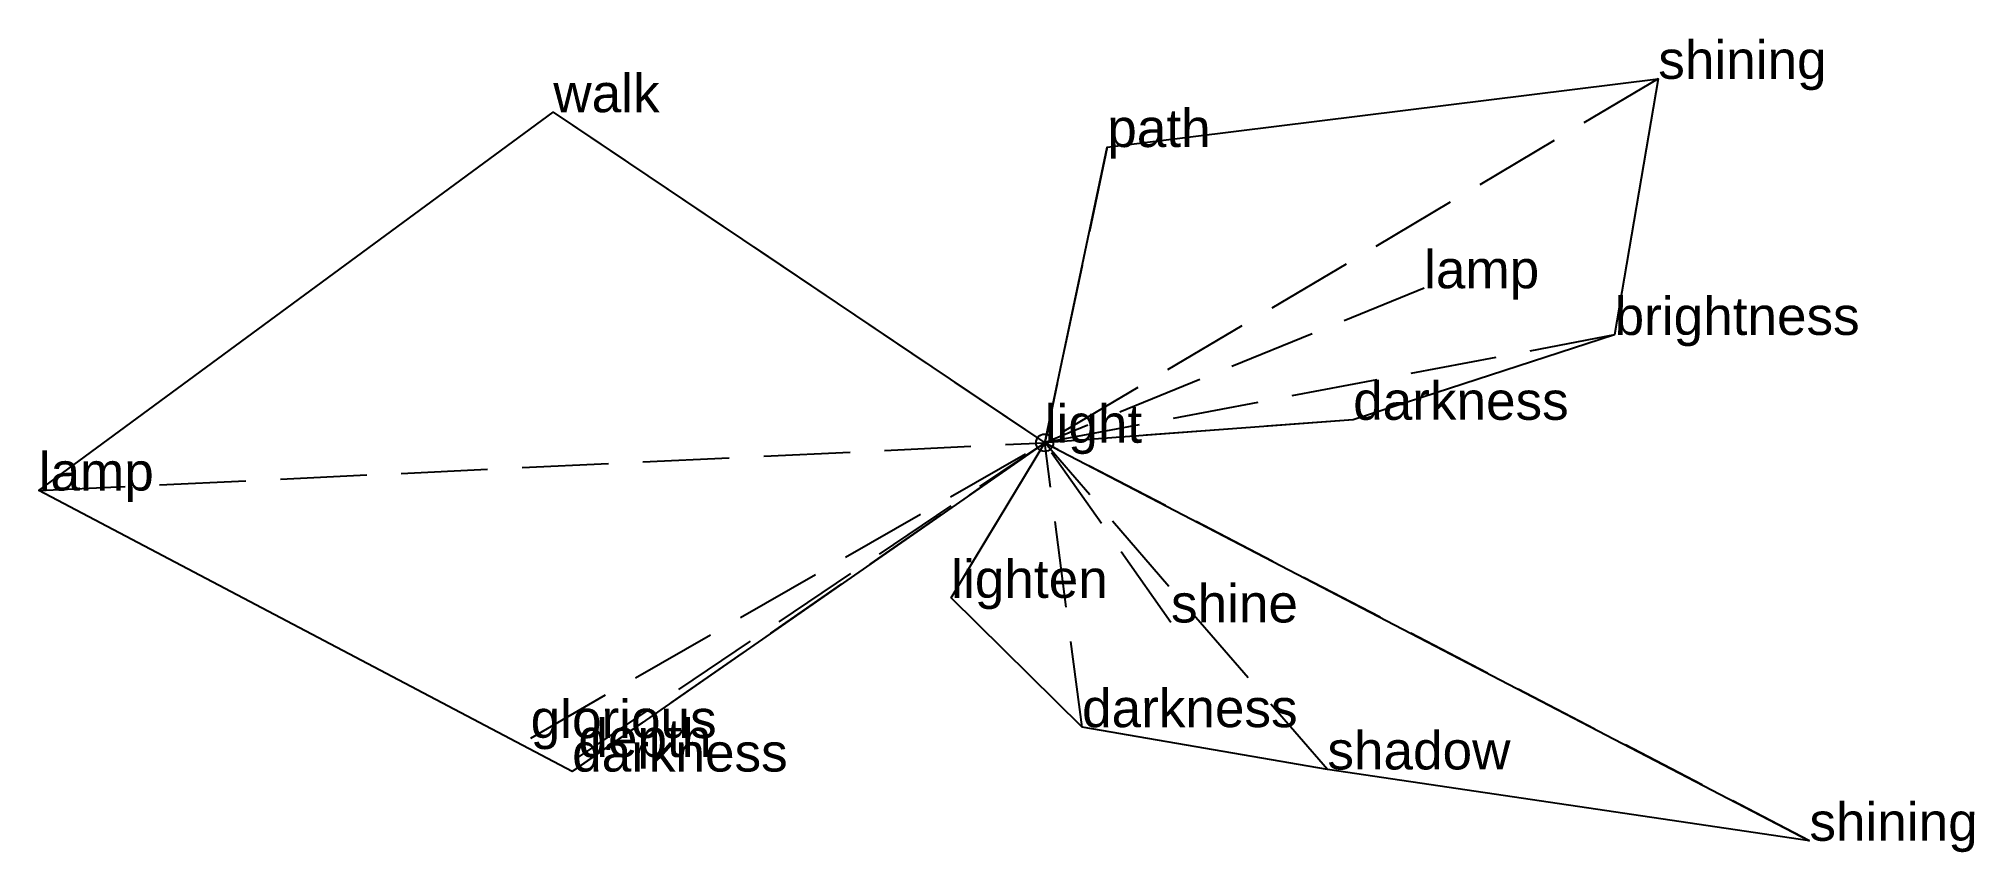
# Model space of a CAD drawing. Extents: x -2.91 to 2.69, y -1.18 to 1.17.
import ezdxf

# ---------------------------------------------------------------- set-up
doc = ezdxf.new("R2010")
doc.units = 0
doc.linetypes.add('DASHED2', pattern=[0.3, 0.25, -0.05])
for name, color, linetype in [('TEXT_nt', 1, 'CONTINUOUS'), ('TEXT_ot', 1, 'CONTINUOUS'), ('TEXT_q', 1, 'CONTINUOUS')]:
    doc.layers.add(name, color=color, linetype=linetype)
doc.styles.get("Standard").update_dxf_attribs({"font": 'arial.ttf'})

# ---------------------------------------------------------------- blocks, each defined once
blk = doc.blocks.new('ot-light')
at = {"layer": 'LINES_ot', "linetype": 'DASHED2'}
for p in [(1.7751, 1.0519), (0.1811, 0.8548), (1.0976, 0.4465), (1.6487, 0.3117), (0.8924, 0.0664), (0, 0)]:
    blk.add_line(p, (0, 0), dxfattribs=at)
at = {"layer": 'ORIGIN_ot'}
blk.add_circle((0, 0), 0.025, dxfattribs=at)
at = {"layer": 'TEXT_ot'}
for s, p in [('shining', (1.7751, 1.0519)), ('path', (0.1811, 0.8548)), ('lamp', (1.0976, 0.4465)), ('brightness', (1.6487, 0.3117)), ('darkness', (0.8924, 0.0664)), ('light', (0, 0))]:
    blk.add_text(s, height=0.11, dxfattribs=at).set_placement(p)
blk = doc.blocks.new('nt-light')
at = {"layer": 'LINES_nt', "linetype": 'DASHED2'}
for p in [(-0.2703, -0.4484), (0, 0), (0.1082, -0.822), (0.3654, -0.5194), (2.2123, -1.1503), (0.8179, -0.9442)]:
    blk.add_line(p, (0, 0), dxfattribs=at)
at = {"layer": 'ORIGIN_nt'}
blk.add_circle((0, 0), 0.025, dxfattribs=at)
at = {"layer": 'TEXT_nt'}
for s, p in [('light', (0, 0)), ('lighten', (-0.2703, -0.4484)), ('shine', (0.3654, -0.5194)), ('darkness', (0.1082, -0.822)), ('shadow', (0.8179, -0.9442)), ('shining', (2.2123, -1.1503))]:
    blk.add_text(s, height=0.11, dxfattribs=at).set_placement(p)
blk = doc.blocks.new('q-light')
at = {"layer": 'LINES_q', "linetype": 'DASHED2'}
for p in [(-1.4215, 0.9554), (-2.9102, -0.1381), (-1.487, -0.8534), (-1.367, -0.9503), (-1.3489, -0.9084), (0, 0)]:
    blk.add_line(p, (0, 0), dxfattribs=at)
at = {"layer": 'ORIGIN_q'}
blk.add_circle((0, 0), 0.025, dxfattribs=at)
at = {"layer": 'TEXT_q'}
for s, p in [('walk', (-1.4215, 0.9554)), ('light', (0, 0)), ('lamp', (-2.9102, -0.1381)), ('glorious', (-1.487, -0.8534)), ('darkness', (-1.367, -0.9503)), ('depth', (-1.3489, -0.9084))]:
    blk.add_text(s, height=0.11, dxfattribs=at).set_placement(p)

msp = doc.modelspace()

# ---------------------------------------------------------------- linework, layer by layer
at = {"layer": 'OUTLINE_nt', "linetype": 'CONTINUOUS'}
msp.add_polyline3d([(2.2123, -1.1503, 0), (0.8179, -0.9442, 0), (0.1082, -0.822, 0), (-0.2703, -0.4484, 0), (0, 0, 0), (2.2123, -1.1503, 0)], close=True, dxfattribs=at)
at = {"layer": 'OUTLINE_ot', "linetype": 'CONTINUOUS'}
msp.add_polyline3d([(0, 0, 0), (0.1811, 0.8548, 0), (1.7751, 1.0519, 0), (1.6487, 0.3117, 0), (0.8924, 0.0664, 0), (0, 0, 0)], close=True, dxfattribs=at)
at = {"layer": 'OUTLINE_q', "linetype": 'CONTINUOUS'}
msp.add_polyline3d([(-1.367, -0.9503, 0), (-2.9102, -0.1381, 0), (-1.4215, 0.9554, 0), (0, 0, 0), (-1.367, -0.9503, 0)], close=True, dxfattribs=at)

# ---------------------------------------------------------------- block references
for name in ['ot-light', 'q-light', 'nt-light']:
    msp.add_blockref(name, (0, 0))

doc.saveas('drawing.dxf')
